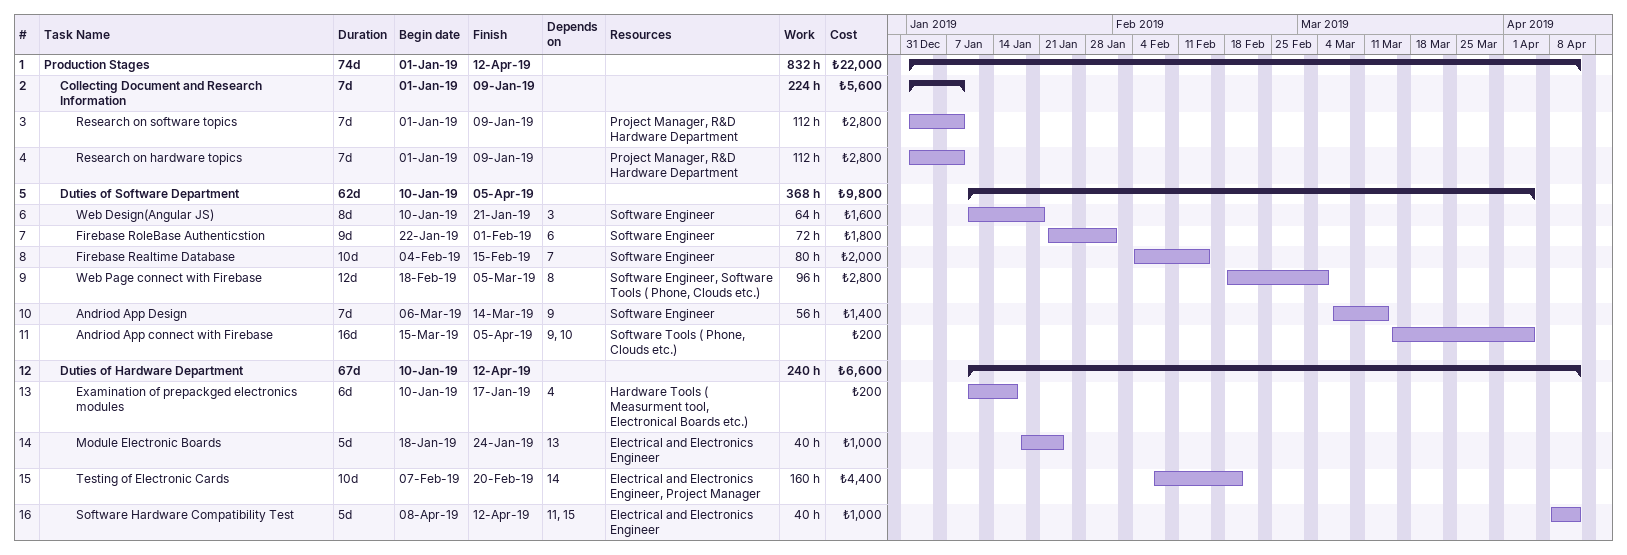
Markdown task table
| ID | Level | Task | Duration | Start | Finish | Predecessors | Resources | Work (h) | Cost (₺) |
|---|---|---|---|---|---|---|---|---|---|
| 1 | 1 | **Production Stages** | 74d | 2019-01-01 | 2019-04-12 |  |  | 832 | 22000 |
| 2 | 2 | **Collecting Document and Research Information** | 7d | 2019-01-01 | 2019-01-09 |  |  | 224 | 5600 |
| 3 | 3 | Research on software topics | 7d | 2019-01-01 | 2019-01-09 |  | Project Manager, R&D Hardware Department | 112 | 2800 |
| 4 | 3 | Research on hardware topics | 7d | 2019-01-01 | 2019-01-09 |  | Project Manager, R&D Hardware Department | 112 | 2800 |
| 5 | 2 | **Duties of Software Department** | 62d | 2019-01-10 | 2019-04-05 |  |  | 368 | 9800 |
| 6 | 3 | Web Design(Angular JS) | 8d | 2019-01-10 | 2019-01-21 | 3 | Software Engineer | 64 | 1600 |
| 7 | 3 | Firebase RoleBase Authenticstion | 9d | 2019-01-22 | 2019-02-01 | 6 | Software Engineer | 72 | 1800 |
| 8 | 3 | Firebase Realtime Database | 10d | 2019-02-04 | 2019-02-15 | 7 | Software Engineer | 80 | 2000 |
| 9 | 3 | Web Page connect with Firebase | 12d | 2019-02-18 | 2019-03-05 | 8 | Software Engineer, Software Tools ( Phone, Clouds etc.) | 96 | 2800 |
| 10 | 3 | Andriod App Design | 7d | 2019-03-06 | 2019-03-14 | 9 | Software Engineer | 56 | 1400 |
| 11 | 3 | Andriod App connect with Firebase | 16d | 2019-03-15 | 2019-04-05 | 9, 10 | Software Tools ( Phone, Clouds etc.) |  | 200 |
| 12 | 2 | **Duties of Hardware Department** | 67d | 2019-01-10 | 2019-04-12 |  |  | 240 | 6600 |
| 13 | 3 | Examination of prepackged electronics modules | 6d | 2019-01-10 | 2019-01-17 | 4 | Hardware Tools ( Measurment tool, Electronical Boards etc.) |  | 200 |
| 14 | 3 | Module Electronic Boards | 5d | 2019-01-18 | 2019-01-24 | 13 | Electrical and Electronics Engineer | 40 | 1000 |
| 15 | 3 | Testing of Electronic Cards | 10d | 2019-02-07 | 2019-02-20 | 14 | Electrical and Electronics Engineer, Project Manager | 160 | 4400 |
| 16 | 3 | Software Hardware Compatibility Test | 5d | 2019-04-08 | 2019-04-12 | 11, 15 | Electrical and Electronics Engineer | 40 | 1000 |
